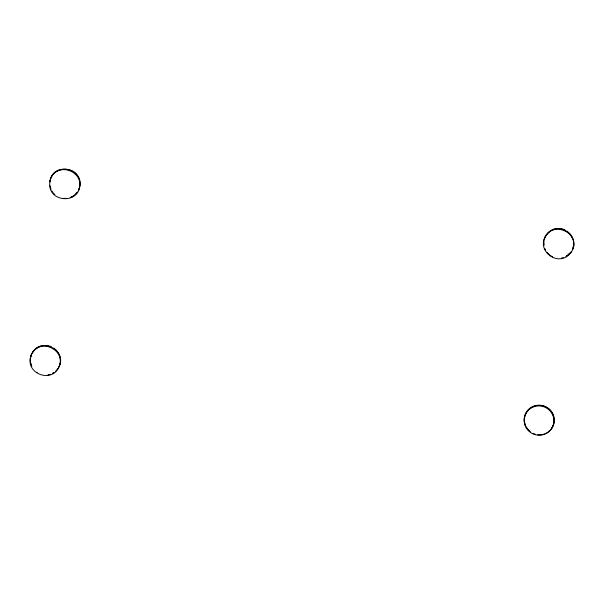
<?xml version="1.0" encoding="UTF-8"?>
<svg xmlns="http://www.w3.org/2000/svg" width="604" height="604" viewBox="0 0 604 604"><rect width="100%" height="100%" fill="white"/><g stroke="black" fill="none" stroke-linecap="round" stroke-linejoin="round"><path stroke-width="0.91" d="M30.419 358.512L30.502 361.992C28.501 350.833 41.684 341.781 51.559 346.885M564.936 229.958C555.219 224.854 541.818 233.884 543.879 245.073M50.547 179.094C43.36 203.306 83.473 206.402 79.63 180.883M31.038 355.703C24.326 373.317 52.155 384.159 59.116 366.59M30.63 357.666L31.355 354.767M78.799 189.452C85.511 171.906 57.788 161.004 50.766 178.49M59.298 366.062C65.693 350.675 42.001 338.293 32.888 352.185M572.668 249.142C579.379 231.589 551.656 220.687 544.634 238.18M78.58 190.056C87.927 169.128 52.593 159.796 49.928 181.902C51.068 166.719 74.307 164.522 78.973 178.641M59.071 366.666C62.212 360.195 59.653 351.86 53.628 348.025M572.449 249.746L573.732 245.209L573.498 240.573M31.257 355.107C39.192 334.223 71 351.792 57.267 369.52M76.051 193.824L77.493 192.004M57.984 368.614L55.394 371.483M571.361 251.694L566.242 256.368M529.142 430.848L527.669 429.021A14.911 14.602 21.5 0 1 526.348 427.104M77.048 192.638L73.031 196.255M570.908 252.321L568.198 255.084L565.933 256.406M52.873 373.287L54.171 372.434M73.575 195.839L70.721 197.433M52.556 373.332L54.066 372.449M70.245 197.644L72.382 196.678M50.396 374.261L47.943 374.933L48.463 374.88M561.841 257.953L563.351 257.538M66.802 198.399L63.269 198.429L65.036 198.414M550.523 255.688L552.592 256.836M567.005 231.106L570.493 234.269L572.834 238.331M36.731 372.291L37.146 372.615M549.587 254.963L547.035 252.525L548.115 253.672M53.167 192.835L54.783 194.556M51.831 190.894L52.722 192.193M545.193 249.528L544.914 248.939M544.695 248.471L545.699 250.584M51.053 189.256L50.019 185.775M31.317 365.39L31.823 366.447M30.827 363.442L31.612 366.115M30.653 363.147L31.091 364.642M543.796 241.592L543.887 245.458M524.559 422.045A14.911 14.602 21.5 0 1 542.777 405.828A14.911 14.602 21.5 0 1 551.256 428.825M549.731 430.546A14.911 14.602 21.5 0 1 548.575 431.55M525.654 425.729A14.911 14.602 21.5 0 1 524.702 422.8M530.365 431.852A15.092 14.783 21.5 0 1 528.832 409.165A15.092 14.783 21.5 0 1 551.762 411.936A15.092 14.783 21.5 0 1 545.329 433.657M544.604 433.944A15.092 14.783 21.5 0 1 537.628 434.729M535.31 434.261A15.092 14.783 21.5 0 1 533.083 433.446M544.732 237.84C538.134 251.4 556.669 265.224 567.971 255.651C586.982 239.131 555.635 215.115 544.732 237.84M527.443 429.587A14.911 14.602 21.5 0 0 552.894 426.062A14.911 14.602 21.5 0 0 536.76 406.069A14.911 14.602 21.5 0 0 527.443 429.587"/></g></svg>
